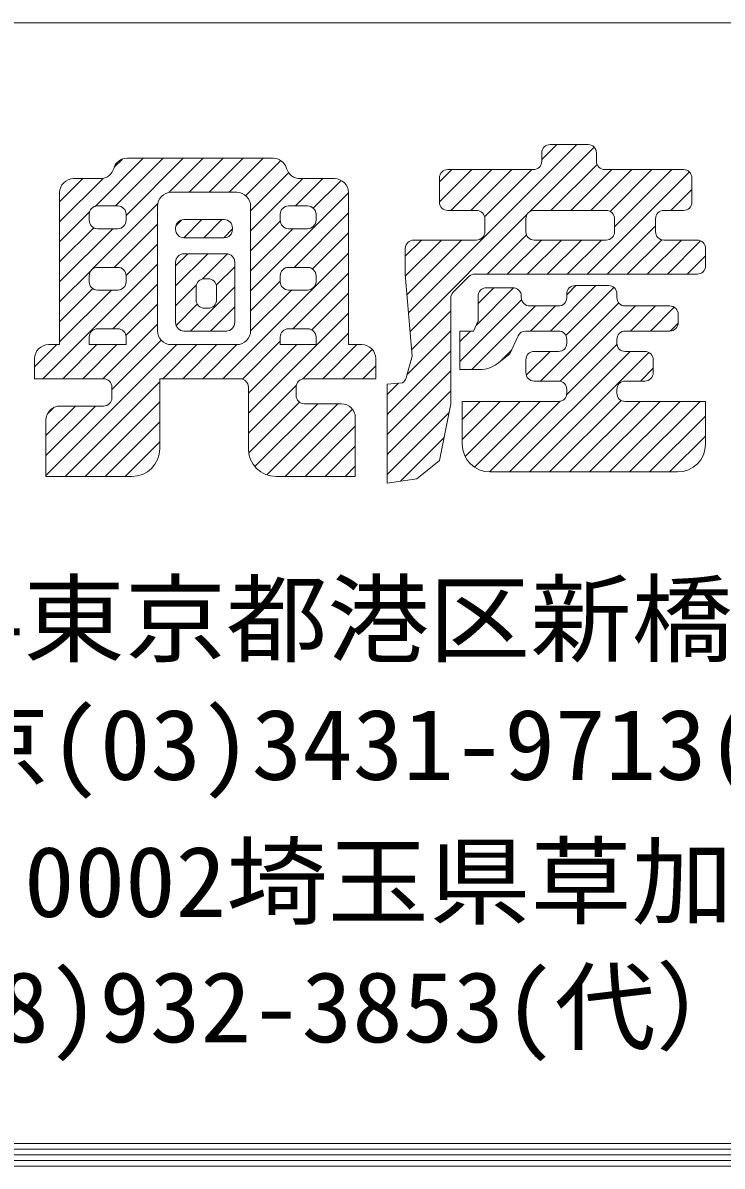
# Model space of a CAD drawing. Units: millimetres at full size; details may follow other scales. Extents: x -1601 to 1601, y -1131 to 1131.
# Drawn here: x -937.1 to -863, y -1131.2 to -1010 of the extents above; entities that cross this region are included whole.
import ezdxf
from ezdxf.enums import TextEntityAlignment as Align

# ---------------------------------------------------------------- set-up
doc = ezdxf.new("R2010")
doc.units = ezdxf.units.MM
doc.header["$LTSCALE"] = 4
doc.layers.add('0-0_0', color=7, linetype='Continuous', lineweight=18)
doc.layers.add('1-2_WAKU', color=7, linetype='Continuous', lineweight=18)
doc.styles.add('ＭＳ ゴシック', font='')
doc.styles.get('ＭＳ ゴシック').set_extended_font_data('MS Gothic')

msp = doc.modelspace()

# ---------------------------------------------------------------- linework, layer by layer
at = {"layer": '0-0_0'}
for p, q in [((-896.224, -1040.751), (-878.372, -1022.899)), ((-882.093, -1024.498), (-880.494, -1022.899)), ((-877.191, -1022.899), (-881.205, -1022.899)), ((-883.415, -1030.064), (-876.54, -1023.188)), ((-882.093, -1023.787), (-882.093, -1024.663)), ((-876.303, -1024.663), (-876.303, -1023.787)), ((-929.472, -1029.452), (-924.366, -1024.346)), ((-927.455, -1025.313), (-926.58, -1024.438)), ((-927.307, -1029.408), (-922.245, -1024.346)), ((-926.182, -1030.404), (-920.124, -1024.346)), ((-910.592, -1024.346), (-926.074, -1024.346)), ((-921.641, -1027.985), (-918.002, -1024.346)), ((-919.497, -1027.962), (-915.881, -1024.346)), ((-917.376, -1027.962), (-913.76, -1024.346)), ((-915.254, -1027.962), (-911.638, -1024.346)), ((-913.49, -1028.318), (-909.77, -1024.599)), ((-881.12, -1029.89), (-876.234, -1025.004)), ((-933.236, -1031.094), (-928.624, -1026.482)), ((-933.236, -1028.972), (-930.778, -1026.515)), ((-928.926, -1026.515), (-931.756, -1026.515)), ((-912.972, -1029.922), (-908.942, -1025.892)), ((-912.972, -1032.043), (-907.444, -1026.515)), ((-908.216, -1029.408), (-905.323, -1026.515)), ((-904.078, -1026.515), (-907.739, -1026.515)), ((-892.948, -1026.869), (-891.63, -1025.551)), ((-892.948, -1028.99), (-889.509, -1025.551)), ((-892.948, -1026.439), (-892.948, -1029.002)), ((-882.981, -1025.551), (-892.06, -1025.551)), ((-891.727, -1029.89), (-887.388, -1025.551)), ((-889.606, -1029.89), (-885.267, -1025.551)), ((-888.154, -1030.56), (-883.145, -1025.551)), ((-878.999, -1029.89), (-874.66, -1025.551)), ((-877.264, -1036.64), (-866.433, -1025.809)), ((-876.878, -1029.89), (-872.539, -1025.551)), ((-867.059, -1025.551), (-875.415, -1025.551)), ((-874.858, -1029.992), (-870.417, -1025.551)), ((-874.373, -1031.628), (-868.296, -1025.551)), ((-866.171, -1029.002), (-866.171, -1026.439)), ((-906.33, -1029.644), (-903.38, -1026.694)), ((-868.392, -1029.89), (-866.171, -1027.668)), ((-933.236, -1027.995), (-933.236, -1044.113)), ((-921.382, -1027.962), (-914.452, -1027.962)), ((-912.972, -1038.407), (-902.598, -1028.033)), ((-902.598, -1044.113), (-902.598, -1027.995)), ((-933.236, -1033.215), (-930.056, -1030.036)), ((-929.806, -1036.149), (-922.84, -1029.183)), ((-927.07, -1029.408), (-929.212, -1029.408)), ((-922.862, -1042.633), (-922.862, -1029.442)), ((-912.972, -1029.442), (-912.972, -1042.633)), ((-906.927, -1029.408), (-908.948, -1029.408)), ((-908.36, -1035.917), (-902.598, -1030.155)), ((-892.06, -1029.89), (-889.012, -1029.89)), ((-882.893, -1029.89), (-875.261, -1029.89)), ((-869.143, -1029.89), (-867.059, -1029.89)), ((-930.1, -1030.296), (-930.1, -1030.931)), ((-927.452, -1035.917), (-922.862, -1031.327)), ((-926.182, -1030.931), (-926.182, -1030.296)), ((-920.886, -1031.472), (-920.315, -1030.901)), ((-920.073, -1032.78), (-918.147, -1030.854)), ((-915.79, -1030.854), (-920.044, -1030.854)), ((-917.954, -1032.783), (-916.026, -1030.854)), ((-912.972, -1034.164), (-909.827, -1031.019)), ((-909.836, -1030.296), (-909.836, -1030.931)), ((-906.039, -1030.931), (-906.039, -1030.296)), ((-896.061, -1042.71), (-883.608, -1030.256)), ((-888.124, -1030.778), (-888.124, -1032.136)), ((-883.781, -1032.136), (-883.781, -1030.778)), ((-874.373, -1030.778), (-874.373, -1032.136)), ((-870.031, -1032.136), (-870.031, -1030.778)), ((-933.236, -1035.336), (-929.616, -1031.717)), ((-933.236, -1037.458), (-927.597, -1031.819)), ((-929.212, -1031.819), (-927.07, -1031.819)), ((-920.932, -1031.742), (-920.932, -1031.895)), ((-915.833, -1032.783), (-914.902, -1031.852)), ((-914.902, -1031.895), (-914.902, -1031.742)), ((-912.972, -1036.286), (-908.505, -1031.819)), ((-908.948, -1031.819), (-906.927, -1031.819)), ((-906.409, -1036.087), (-902.598, -1032.276)), ((-887.87, -1036.64), (-883.711, -1032.481)), ((-875.142, -1036.64), (-870.031, -1031.528)), ((-926.186, -1036.772), (-922.862, -1033.448)), ((-920.044, -1032.783), (-915.79, -1032.783)), ((-896.567, -1034.73), (-894.861, -1033.024)), ((-896.551, -1036.835), (-892.74, -1033.024)), ((-896.388, -1038.793), (-890.618, -1033.024)), ((-889.012, -1033.024), (-895.679, -1033.024)), ((-885.749, -1036.64), (-882.133, -1033.024)), ((-883.628, -1036.64), (-880.012, -1033.024)), ((-875.261, -1033.024), (-882.893, -1033.024)), ((-881.506, -1036.64), (-877.89, -1033.024)), ((-879.385, -1036.64), (-875.769, -1033.024)), ((-873.021, -1036.64), (-869.371, -1032.99)), ((-870.9, -1036.64), (-867.284, -1033.024)), ((-865.611, -1033.024), (-869.143, -1033.024)), ((-868.778, -1036.64), (-865.244, -1033.106)), ((-920.932, -1035.761), (-919.642, -1034.47)), ((-920.932, -1037.882), (-917.52, -1034.47)), ((-915.548, -1034.47), (-920.044, -1034.47)), ((-918.077, -1037.148), (-915.412, -1034.484)), ((-915.93, -1047.729), (-902.598, -1034.397)), ((-896.567, -1033.912), (-896.567, -1036.64)), ((-866.657, -1036.64), (-864.723, -1034.706)), ((-864.723, -1035.752), (-864.723, -1033.912)), ((-935.022, -1047.729), (-922.862, -1035.57)), ((-933.236, -1039.579), (-929.868, -1036.211)), ((-927.07, -1035.917), (-929.212, -1035.917)), ((-920.932, -1035.358), (-920.932, -1041.778)), ((-916.616, -1037.808), (-914.66, -1035.853)), ((-914.66, -1041.778), (-914.66, -1035.358)), ((-906.927, -1035.917), (-908.948, -1035.917)), ((-930.1, -1036.805), (-930.1, -1037.439)), ((-926.182, -1037.439), (-926.182, -1036.805)), ((-917.478, -1037.122), (-917.873, -1037.122)), ((-912.972, -1040.528), (-909.836, -1037.392)), ((-909.836, -1036.805), (-909.836, -1037.439)), ((-908.505, -1042.426), (-902.598, -1036.519)), ((-906.039, -1037.439), (-906.039, -1036.805)), ((-889.831, -1036.9), (-891.482, -1038.549)), ((-865.611, -1036.64), (-889.204, -1036.64)), ((-933.236, -1041.7), (-929.71, -1038.174)), ((-933.236, -1043.822), (-927.742, -1038.327)), ((-929.212, -1038.327), (-927.07, -1038.327)), ((-927.597, -1042.426), (-922.862, -1037.691)), ((-920.932, -1040.004), (-918.735, -1037.806)), ((-919.353, -1042.666), (-914.66, -1037.974)), ((-918.761, -1038.01), (-918.761, -1039.368)), ((-916.59, -1039.368), (-916.59, -1038.01)), ((-912.973, -1042.651), (-908.65, -1038.327)), ((-908.948, -1038.327), (-906.927, -1038.327)), ((-906.499, -1042.54), (-902.598, -1038.64)), ((-889.07, -1042.082), (-885.08, -1038.092)), ((-888.848, -1039.738), (-887.195, -1038.086)), ((-885.152, -1038.086), (-887.96, -1038.086)), ((-881.169, -1042.666), (-876.348, -1037.845)), ((-879.538, -1043.157), (-874.444, -1038.063)), ((-879.439, -1038.815), (-878.469, -1037.845)), ((-875.02, -1037.845), (-878.551, -1037.845)), ((-926.198, -1043.148), (-922.862, -1039.812)), ((-920.881, -1042.074), (-918.632, -1039.824)), ((-890.777, -1045.911), (-884.228, -1039.362)), ((-888.848, -1038.974), (-888.848, -1041.702)), ((-884.264, -1039.127), (-884.264, -1038.974)), ((-882.23, -1047.97), (-873.936, -1039.676)), ((-879.439, -1038.733), (-879.439, -1039.127)), ((-874.132, -1039.127), (-874.132, -1038.733)), ((-917.873, -1040.256), (-917.478, -1040.256)), ((-917.231, -1042.666), (-914.66, -1040.096)), ((-913.213, -1051.376), (-902.598, -1040.761)), ((-895.898, -1044.668), (-891.742, -1040.512)), ((-889.51, -1046.764), (-882.76, -1040.015)), ((-880.327, -1040.015), (-883.376, -1040.015)), ((-883.29, -1042.666), (-880.638, -1040.015)), ((-880.132, -1047.994), (-872.153, -1040.015)), ((-868.506, -1040.015), (-873.244, -1040.015)), ((-872.684, -1042.666), (-870.032, -1040.015)), ((-870.562, -1042.666), (-868.044, -1040.148)), ((-867.618, -1041.778), (-867.618, -1040.903)), ((-928.658, -1047.729), (-922.862, -1041.934)), ((-868.435, -1042.66), (-867.624, -1041.85)), ((-930.1, -1043.314), (-930.1, -1044.113)), ((-927.07, -1042.426), (-929.212, -1042.426)), ((-926.182, -1044.113), (-926.182, -1043.314)), ((-920.044, -1042.666), (-915.548, -1042.666)), ((-909.836, -1043.314), (-909.836, -1044.113)), ((-906.927, -1042.426), (-908.948, -1042.426)), ((-907.474, -1047.759), (-902.598, -1042.883)), ((-906.039, -1044.113), (-906.039, -1043.314)), ((-896.375, -1047.266), (-891.742, -1042.633)), ((-890.777, -1043.79), (-889.654, -1042.666)), ((-885.47, -1045.077), (-884.595, -1043.182)), ((-883.789, -1042.666), (-880.327, -1042.666)), ((-873.244, -1042.666), (-868.506, -1042.666)), ((-935.89, -1046.476), (-933.527, -1044.113)), ((-934.683, -1057.997), (-920.799, -1044.113)), ((-933.236, -1044.113), (-934.41, -1044.113)), ((-932.9, -1047.729), (-929.284, -1044.113)), ((-930.779, -1047.729), (-927.163, -1044.113)), ((-926.182, -1044.113), (-930.1, -1044.113)), ((-927.687, -1048.88), (-922.455, -1043.648)), ((-922.294, -1047.729), (-918.678, -1044.113)), ((-914.452, -1044.113), (-921.382, -1044.113)), ((-920.172, -1047.729), (-916.556, -1044.113)), ((-918.051, -1047.729), (-914.433, -1044.111)), ((-913.849, -1047.77), (-909.836, -1043.756)), ((-913.213, -1049.255), (-908.071, -1044.113)), ((-906.039, -1044.113), (-909.836, -1044.113)), ((-905.323, -1047.729), (-901.707, -1044.113)), ((-903.202, -1047.729), (-900.084, -1044.611)), ((-901.183, -1044.113), (-902.598, -1044.113)), ((-886.506, -1045.882), (-885.272, -1044.648)), ((-879.464, -1049.446), (-874.117, -1044.1)), ((-879.439, -1043.554), (-879.439, -1043.948)), ((-874.132, -1043.948), (-874.132, -1043.554)), ((-935.89, -1045.593), (-935.89, -1047.729)), ((-899.703, -1047.729), (-899.703, -1045.593)), ((-898.497, -1051.51), (-891.742, -1044.755)), ((-886.84, -1046.142), (-885.47, -1045.077)), ((-885.508, -1057.612), (-872.732, -1044.836)), ((-883.781, -1045.724), (-883.781, -1047.082)), ((-883.734, -1047.354), (-881.217, -1044.836)), ((-883.387, -1057.612), (-870.728, -1044.953)), ((-880.327, -1044.836), (-882.893, -1044.836)), ((-871.16, -1044.836), (-873.244, -1044.836)), ((-870.272, -1047.082), (-870.272, -1045.724)), ((-901.08, -1047.729), (-899.703, -1046.352)), ((-898.497, -1053.631), (-891.742, -1046.876)), ((-890.777, -1046.764), (-888.656, -1046.764)), ((-871.623, -1047.97), (-870.272, -1046.619)), ((-935.89, -1047.729), (-928.575, -1047.729)), ((-932.659, -1058.094), (-922.621, -1048.056)), ((-922.621, -1055.134), (-922.621, -1047.729)), ((-922.621, -1047.729), (-914.101, -1047.729)), ((-907.259, -1047.729), (-899.703, -1047.729)), ((-898.497, -1049.388), (-897.298, -1048.19)), ((-882.893, -1047.97), (-880.327, -1047.97)), ((-873.244, -1047.97), (-871.16, -1047.97)), ((-927.687, -1048.617), (-927.687, -1049.734)), ((-913.213, -1053.497), (-908.117, -1048.401)), ((-913.213, -1048.617), (-913.213, -1055.134)), ((-908.147, -1049.492), (-908.147, -1048.617)), ((-898.497, -1055.752), (-891.742, -1048.997)), ((-879.439, -1048.858), (-879.439, -1049.252)), ((-874.132, -1049.252), (-874.132, -1048.858)), ((-934.683, -1053.754), (-931.55, -1050.622)), ((-934.683, -1055.876), (-929.429, -1050.622)), ((-934.549, -1051.499), (-933.806, -1050.756)), ((-928.575, -1050.622), (-933.203, -1050.622)), ((-930.538, -1058.094), (-922.621, -1050.178)), ((-913.174, -1055.58), (-907.792, -1050.198)), ((-912.515, -1057.042), (-905.854, -1050.38)), ((-911.267, -1057.915), (-903.732, -1050.38)), ((-903.354, -1050.38), (-907.259, -1050.38)), ((-890.536, -1050.14), (-890.536, -1054.652)), ((-880.327, -1050.14), (-890.536, -1050.14)), ((-890.536, -1052.034), (-888.642, -1050.14)), ((-890.536, -1054.155), (-886.52, -1050.14)), ((-890.22, -1055.96), (-884.399, -1050.14)), ((-889.232, -1057.093), (-882.278, -1050.14)), ((-887.625, -1057.608), (-880.132, -1050.115)), ((-881.266, -1057.612), (-873.678, -1050.025)), ((-879.144, -1057.612), (-871.671, -1050.14)), ((-877.023, -1057.612), (-869.55, -1050.14)), ((-874.902, -1057.612), (-867.429, -1050.14)), ((-864.723, -1050.14), (-873.244, -1050.14)), ((-872.78, -1057.612), (-865.307, -1050.14)), ((-864.723, -1054.652), (-864.723, -1050.14)), ((-909.325, -1058.094), (-902.187, -1050.957)), ((-901.874, -1058.094), (-901.874, -1051.86)), ((-898.497, -1057.874), (-891.927, -1051.303)), ((-870.659, -1057.612), (-864.723, -1051.677)), ((-934.683, -1052.102), (-934.683, -1058.094)), ((-928.417, -1058.094), (-922.621, -1052.299)), ((-907.204, -1058.094), (-901.874, -1052.766)), ((-926.295, -1058.094), (-922.621, -1054.42)), ((-897.084, -1058.582), (-892.458, -1053.956)), ((-868.538, -1057.612), (-864.723, -1053.798)), ((-905.082, -1058.094), (-901.874, -1054.887)), ((-902.961, -1058.094), (-901.874, -1057.008)), ((-887.576, -1057.612), (-867.683, -1057.612)), ((-934.683, -1058.094), (-925.581, -1058.094)), ((-910.253, -1058.094), (-901.874, -1058.094))]:
    msp.add_line(p, q, dxfattribs=at)
for points in [[(-896.476, -1047.635), (-895.844, -1045.318), (-896.567, -1036.64)], [(-891.742, -1039.178), (-891.742, -1050.38), (-892.948, -1056.407), (-895.361, -1058.336), (-898.497, -1058.783)], [(-890.777, -1046.764), (-890.777, -1042.666), (-889.33, -1042.666), (-888.848, -1041.582)], [(-898.497, -1058.783), (-898.497, -1048.287), (-896.862, -1048.154)]]:
    msp.add_lwpolyline(points, dxfattribs=at)
for centre, radius, start, end in [((-881.205, -1023.787), 0.888, 90, 180), ((-877.191, -1023.787), 0.888, 0, 90), ((-926.074, -1025.826), 1.48, 90, 164.512), ((-910.592, -1025.826), 1.48, 15.488, 90), ((-882.981, -1024.663), 0.888, 270, 0), ((-875.415, -1024.663), 0.888, 180, 270), ((-931.756, -1027.995), 1.48, 90, 180), ((-928.926, -1025.035), 1.48, 270, 344.512), ((-907.739, -1025.035), 1.48, 195.488, 270), ((-904.078, -1027.995), 1.48, 0, 90), ((-892.06, -1026.439), 0.888, 90, 180), ((-867.059, -1026.439), 0.888, 0, 90), ((-921.382, -1029.442), 1.48, 90, 180), ((-914.452, -1029.442), 1.48, 0, 90), ((-929.212, -1030.296), 0.888, 90, 180), ((-927.07, -1030.296), 0.888, 0, 90), ((-908.948, -1030.296), 0.888, 90, 180), ((-906.927, -1030.296), 0.888, 0, 90), ((-892.06, -1029.002), 0.888, 180, 270), ((-889.012, -1030.778), 0.888, 0, 90), ((-882.893, -1030.778), 0.888, 90, 180), ((-875.261, -1030.778), 0.888, 0, 90), ((-869.143, -1030.778), 0.888, 90, 180), ((-867.059, -1029.002), 0.888, 270, 0), ((-929.212, -1030.931), 0.888, 180, 270), ((-927.07, -1030.931), 0.888, 270, 0), ((-920.044, -1031.742), 0.888, 90, 180), ((-915.79, -1031.742), 0.888, 0, 90), ((-908.948, -1030.931), 0.888, 180, 270), ((-906.927, -1030.931), 0.888, 270, 0), ((-920.044, -1031.895), 0.888, 180, 270), ((-915.79, -1031.895), 0.888, 270, 0), ((-889.012, -1032.136), 0.888, 270, 0), ((-882.893, -1032.136), 0.888, 180, 270), ((-875.261, -1032.136), 0.888, 270, 0), ((-869.143, -1032.136), 0.888, 180, 270), ((-895.679, -1033.912), 0.888, 90, 180), ((-865.611, -1033.912), 0.888, 0, 90), ((-920.044, -1035.358), 0.888, 90, 180), ((-915.548, -1035.358), 0.888, 0, 90), ((-929.212, -1036.805), 0.888, 90, 180), ((-927.07, -1036.805), 0.888, 0, 90), ((-908.948, -1036.805), 0.888, 90, 180), ((-906.927, -1036.805), 0.888, 0, 90), ((-865.611, -1035.752), 0.888, 270, 0), ((-929.212, -1037.439), 0.888, 180, 270), ((-927.07, -1037.439), 0.888, 270, 0), ((-917.873, -1038.01), 0.888, 90, 180), ((-917.478, -1038.01), 0.888, 0, 90), ((-908.948, -1037.439), 0.888, 180, 270), ((-906.927, -1037.439), 0.888, 270, 0), ((-889.204, -1037.528), 0.888, 90, 134.9788), ((-890.854, -1039.178), 0.888, 134.9788, 180), ((-887.96, -1038.974), 0.888, 90, 180), ((-885.152, -1038.974), 0.888, 0, 90), ((-878.551, -1038.733), 0.888, 90, 180), ((-875.02, -1038.733), 0.888, 0, 90), ((-917.873, -1039.368), 0.888, 180, 270), ((-917.478, -1039.368), 0.888, 270, 0), ((-883.376, -1039.127), 0.888, 180, 270), ((-880.327, -1039.127), 0.888, 270, 0), ((-873.244, -1039.127), 0.888, 180, 270), ((-868.506, -1040.903), 0.888, 0, 90), ((-920.044, -1041.778), 0.888, 180, 270), ((-915.548, -1041.778), 0.888, 270, 0), ((-868.506, -1041.778), 0.888, 270, 0), ((-929.212, -1043.314), 0.888, 90, 180), ((-927.07, -1043.314), 0.888, 0, 90), ((-921.382, -1042.633), 1.48, 180, 270), ((-914.452, -1042.633), 1.48, 270, 0), ((-908.948, -1043.314), 0.888, 90, 180), ((-906.927, -1043.314), 0.888, 0, 90), ((-883.789, -1043.554), 0.888, 90, 155.209), ((-880.327, -1043.554), 0.888, 0, 90), ((-873.244, -1043.554), 0.888, 90, 180), ((-934.41, -1045.593), 1.48, 90, 180), ((-901.183, -1045.593), 1.48, 0, 90), ((-880.327, -1043.948), 0.888, 270, 0), ((-873.244, -1043.948), 0.888, 180, 270), ((-882.893, -1045.724), 0.888, 90, 180), ((-871.16, -1045.724), 0.888, 0, 90), ((-888.656, -1043.804), 2.96, 270, 307.854), ((-882.893, -1047.082), 0.888, 180, 270), ((-871.16, -1047.082), 0.888, 270, 0), ((-928.575, -1048.617), 0.888, 0, 90), ((-914.101, -1048.617), 0.888, 0, 90), ((-907.259, -1048.617), 0.888, 90, 180), ((-897.332, -1047.401), 0.888, 301.98631, 344.73412), ((-880.327, -1048.858), 0.888, 0, 90), ((-873.244, -1048.858), 0.888, 90, 180), ((-907.259, -1049.492), 0.888, 180, 270), ((-880.327, -1049.252), 0.888, 270, 0), ((-873.244, -1049.252), 0.888, 180, 270), ((-933.203, -1052.102), 1.48, 90, 180), ((-928.575, -1049.734), 0.888, 270, 0), ((-903.354, -1051.86), 1.48, 0, 90), ((-925.581, -1055.134), 2.96, 270, 0), ((-910.253, -1055.134), 2.96, 180, 270), ((-887.576, -1054.652), 2.96, 180, 270), ((-867.683, -1054.652), 2.96, 270, 0)]:
    msp.add_arc(centre, radius, start, end, dxfattribs=at)
at = {"layer": '1-2_WAKU'}
for p, q in [((-1600, -1010), (1600, -1010)), ((-1599.4, -1129.4), (1599.4, -1129.4)), ((-1598.8, -1128.8), (1598.8, -1128.8)), ((-1600.6, -1130.6), (1600.6, -1130.6)), ((-1600, -1130), (1600, -1130)), ((-1601.2, -1131.2), (1601.2, -1131.2))]:
    msp.add_line(p, q, dxfattribs=at)

# ---------------------------------------------------------------- texts
at = {"layer": '0-0_0', "style": 'ＭＳ ゴシック', "width": 1.05}
for s, p in [('本社〒105-0004東京都港区新橋5-8-11新橋エンタービル3Ｆ', (-1012.22, -1079.213)), ('TEL.東京(03)3431-9713(代）  FAX.(03)3431-9708', (-977.274, -1092.502)), ('関東支店〒340-0002埼玉県草加市青柳6-16-1', (-1012.22, -1107.037)), ('TEL.(048)932-3853(代）  FAX.(048)931-8164', (-977.274, -1120.326))]:
    msp.add_text(s, height=7.507, dxfattribs=at).set_placement(p, align=Align.BOTTOM_LEFT)

doc.saveas('drawing.dxf')
